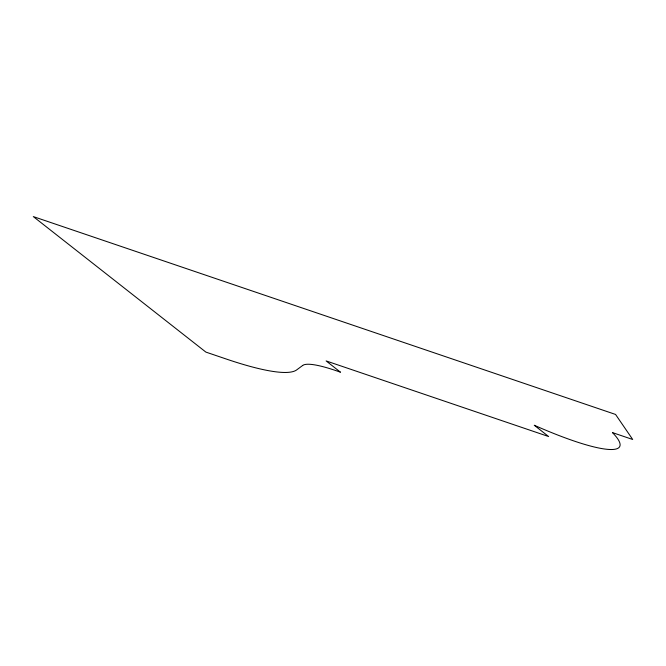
<?xml version="1.0" encoding="UTF-8"?>
<svg xmlns="http://www.w3.org/2000/svg" width="666" height="666" viewBox="0 0 666 666"><rect width="100%" height="100%" fill="white"/><g stroke="black" fill="none" stroke-linecap="round" stroke-linejoin="round"><path stroke-width="1" d="M302.705 365.451L296.678 369.896A194.106 32.709 26.9 0 1 226.115 358.974L205.886 352.098L33.3 216.592L615.559 414.443L632.7 439.485L612.47 432.609A122.244 20.596 26.9 0 1 534.257 425.249L548.634 436.538L326.14 360.93L340.517 372.227A91.067 15.343 26.9 0 0 302.705 365.451"/></g></svg>
